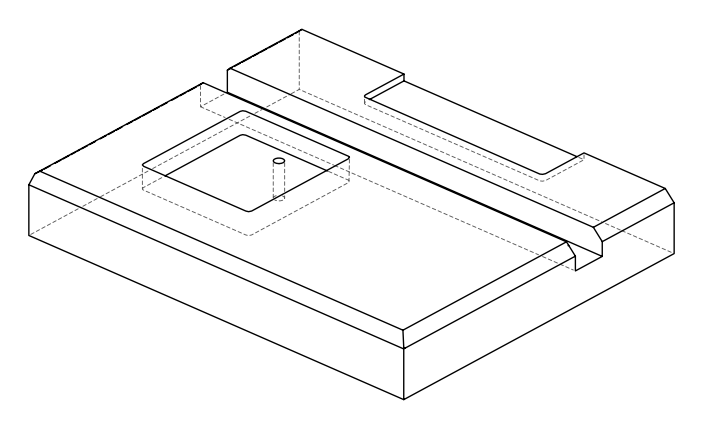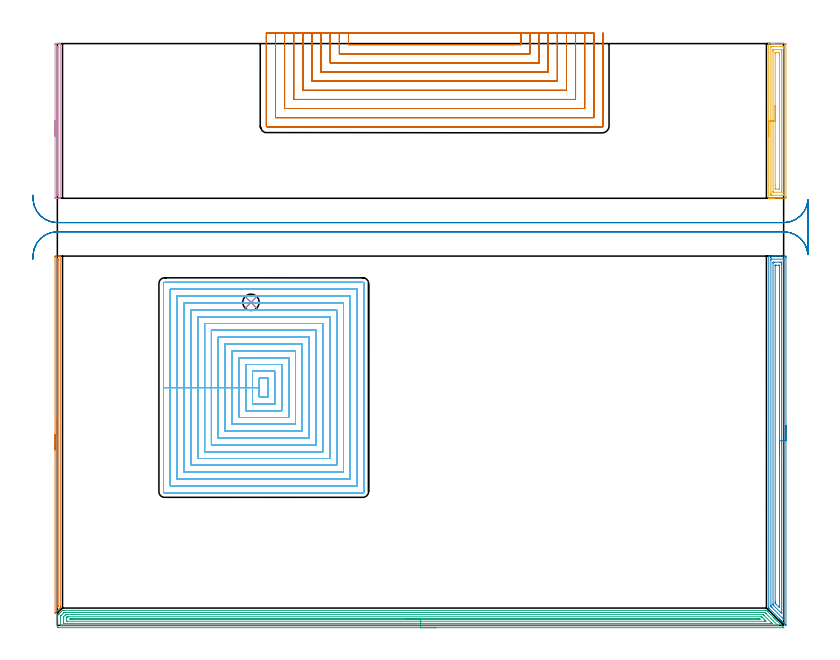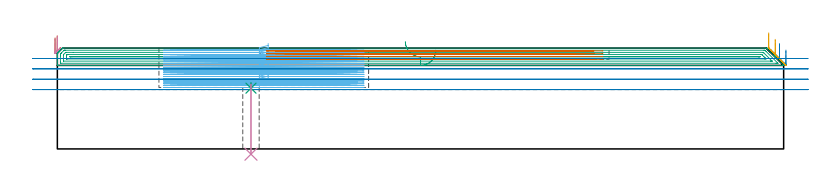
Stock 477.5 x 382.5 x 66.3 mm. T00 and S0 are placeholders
(PLAN: 10 operations, 5 tool changes, 247.9 min)
(1 AREA_MILL | FG_CHAMFER_SURFACE | UGT0205_001 | 3.88 min | 1380 mm3)
(2 AREA_MILL_1 | FG_CHAMFER_SURFACE_1 | UGT0205_001 | 7.88 min | 15894 mm3)
(3 AREA_MILL_2 | FG_CHAMFER_SURFACE_2 | UGT0205_001 | 19.02 min | 30514 mm3)
(4 AREA_MILL_3 | FG_CHAMFER_SURFACE_3 | UGT0205_001 | 1.77 min | 626 mm3)
(5 AREA_MILL_4 | FG_CHAMFER_SURFACE_4 | UGT0205_001 | 3.53 min | 6902 mm3)
(6 MILL_RECTANGULAR_POCKET | POCKET_RECTANGULAR_STRAIGHT | NXT0201_008 | Follow Part, ap 1.5, ae 75% | 159.25 min | 514795 mm3)
(7 MILL_SLOT | SLOT_PARTIAL_RECTANGULAR | UGT0201_126 | Follow Part, ap 2, ae 75% | 43.56 min | 99567 mm3)
(8 MILL_RECTANGULAR_SLOT | SLOT_RECTANGULAR | UGT0201_004 | Follow Part, ap 8, ae 75% | 8.8 min | 494588 mm3)
(9 SPOT_DRILL | STEP1HOLE | NXT0321_9005460120000 | 0.03 min | 20 mm3)
(10 DRILL_THROUGH_HOLE_INTO_CENTER | STEP1HOLE | NXT0301_079 | 0.19 min | 3721 mm3)
(TOOL UGT0205_001 | Chamfer Mill 20 x 3 x 45 deg. | D20 FL50 Z2)
(TOOL NXT0201_008 | ENDMILL 6mm [2P460-0600-NA 1630] | D6 FL26 Z6)
(TOOL UGT0201_126 | Carbide End Mill 8.0 | D8 FL15 Z4)
(TOOL UGT0201_004 | End Mill 32 mm | D32 FL53 Z6)
(TOOL NXT0321_9005460120000 | NC Spot Drill, 142deg, 12mm, Carbide, Uncoated | D12 PA142 FL30 Z2)
(TOOL NXT0301_079 | Carbide Drill 10.8mm [860.1-1080-032A1-MM 2214] | D10.8 PA140 FL55 Z2)
(OP 1 AREA_MILL)
G17 G21 G94 G90
T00 M6
G54
G17 G0 G90 X-1.5 Y115.4 S1061 M3
G43 Z76.3 H0
Z72.9
G94 G1 Y115.438 Z72.028 F250.
Y115.552 Z71.164
Y115.741 Z70.312
Y116.003 Z69.48
Y116.337 Z68.674
Y116.74 Z67.9
Y117.208 Z67.164
Y117.74 Z66.472
Y118.329 Z65.829
Y118.972 Z65.24
Y119.664 Z64.708
Y120.4 Z64.24
Y121.174 Z63.837
Y121.98 Z63.503
Y122.812 Z63.241
Y123.664 Z63.052
Y124.528 Z62.938
Y125.4 Z62.9
Y242.206
X-1.497 Y242.457 Z62.903
X-1.491 Y242.797 Z62.906
X-1.406 Y242.8 Z62.991
X0.638 Z65.033
X1.222 Z65.621
X1.515 Z65.914
X1.644 Z66.043
X1.775 Y242.797 Z66.167
X1.898 Y242.79 Z66.289
X1.9 Y242.651 Z66.3
Y12.161
X1.898 Y11.408 Z66.293
X1.895 Y11.398 Z66.291
X1.771 Y11.269 Z66.167
X1.324 Y10.823 Z65.723
X-0.014 Y9.486 Z64.385
X-1.143 Y8.357 Z63.257
X-1.355 Y8.148 Z63.045
X-1.493 Y8.019 Z62.906
X-1.5 Y8.148 Z62.9
Y125.4
X-0.086 Z64.314
Y240.267
X-0.079 Y240.778 Z64.321
X-0.046 Y240.79 Z64.354
X0.015 Y240.793 Z64.415
X0.268 Y240.799 Z64.668
X0.423 Y240.797 Z64.823
X0.448 Y240.795 Z64.848
X0.471 Y240.791 Z64.871
X0.479 Y240.762 Z64.879
X0.483 Y240.58 Z64.883
X0.485 Y240.422 Z64.885
X0.486 Y240.267 Z64.886
X0.485 Y12.917 Z64.885
X0.482 Y12.617 Z64.882
X0.479 Y12.467 Z64.879
X0.475 Y12.436 Z64.875
X0.458 Y12.415 Z64.858
X0.425 Y12.378 Z64.825
X0.211 Y12.161 Z64.611
X0.047 Y11.999 Z64.447
X-0.019 Y11.937 Z64.381
X-0.071 Y11.89 Z64.329
X-0.079 Y11.998 Z64.321
X-0.082 Y12.161 Z64.318
X-0.085 Y12.601 Z64.315
X-0.086 Y12.897 Z64.314
Y125.4
Y126.272 Z64.352
Y127.136 Z64.466
Y127.988 Z64.655
Y128.82 Z64.917
Y129.626 Z65.251
Y130.4 Z65.654
Y131.136 Z66.123
Y131.828 Z66.654
Y132.471 Z67.243
Y133.06 Z67.886
Y133.592 Z68.578
Y134.06 Z69.314
Y134.463 Z70.088
Y134.797 Z70.894
Y135.059 Z71.726
Y135.248 Z72.578
Y135.362 Z73.443
Y135.4 Z74.314
G0 Z76.3
M5
M2
(OP 2 AREA_MILL_1)
G17 G21 G94 G90
T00 M6
G54
G17 G0 G90 X479. Y131.45 S1061 M3
G43 Z76.3 H0
Z65.
G94 G1 Y131.412 Z64.128 F250.
Y131.298 Z63.264
Y131.109 Z62.412
Y130.847 Z61.58
Y130.513 Z60.774
Y130.11 Z60.
Y129.641 Z59.264
Y129.11 Z58.572
Y128.521 Z57.929
Y127.878 Z57.34
Y127.186 Z56.809
Y126.45 Z56.34
Y125.676 Z55.937
Y124.87 Z55.603
Y124.038 Z55.341
Y123.186 Z55.152
Y122.322 Z55.038
Y121.45 Z55.
Y0.628
X478.998 Y0.283 Z55.002
X478.994 Y0.116 Z55.005
X478.993 Y0.108 Z55.007
X477.028 Y2.072 Z56.97
X476.858 Y2.24 Z57.137
X476.695 Y2.404 Z57.303
X476.58 Y2.519 Z57.418
X476.419 Y2.678 Z57.576
X476.264 Y2.834 Z57.733
X476.133 Y2.966 Z57.865
X475.981 Y3.117 Z58.014
X475.834 Y3.265 Z58.163
X475.686 Y3.413 Z58.312
X475.542 Y3.556 Z58.453
X475.404 Y3.695 Z58.593
X475.239 Y3.86 Z58.759
X475.104 Y3.994 Z58.892
X474.974 Y4.125 Z59.024
X468.09 Y11.01 Z65.909
X467.736 Y11.366 Z66.261
X467.705 Y11.406 Z66.291
X467.7 Y11.461 Z66.3
Y242.617
X467.702 Y242.79 Z66.289
X467.856 Y242.797 Z66.136
X468.018 Y242.8 Z65.982
X468.247 Z65.753
X468.965 Z65.03
X470.201 Z63.796
X471.596 Z62.399
X477.994 Y242.799 Z56.003
X478.612 Y242.794 Z55.386
X478.993 Y242.79 Z55.005
X478.996 Y242.562 Z55.002
X478.999 Y242.17 Z55.001
X479. Y241.774 Z55.
Y121.45
X477.586 Z56.414
X477.585 Y4.068 Z56.415
X477.584 Y4.008 Z56.416
X477.582 Y3.98 Z56.418
X477.581 Y3.979 Z56.419
X477.573 Y3.983 Z56.427
X477.511 Y4.042 Z56.489
X477.243 Y4.307 Z56.757
X469.842 Y11.709 Z64.158
X469.206 Y12.355 Z64.794
X469.121 Y12.453 Z64.879
X469.119 Y12.541 Z64.881
X469.116 Y12.726 Z64.884
X469.114 Y13.097 Z64.886
Y13.249
X469.115 Y240.229 Z64.885
X469.121 Y240.789 Z64.879
X469.186 Y240.793 Z64.814
X469.295 Y240.797 Z64.705
X469.432 Y240.8 Z64.568
X477.325 Y240.799 Z56.675
X477.516 Y240.795 Z56.484
X477.551 Y240.791 Z56.449
X477.579 Y240.786 Z56.421
X477.58 Y240.742 Z56.42
X477.584 Y240.535 Z56.416
X477.585 Y240.381 Z56.415
X477.586 Y239.639 Z56.414
Y121.45
X476.172 Z57.828
X476.171 Y8.584 Z57.829
X476.166 Y7.884 Z57.834
X476.165 Y7.864 Z57.835
X476.126 Y7.884 Z57.874
X475.981 Y8.023 Z58.019
X475.221 Y8.778 Z58.779
X470.719 Y13.28 Z63.281
X470.614 Y13.388 Z63.386
X470.563 Y13.444 Z63.437
X470.54 Y13.471 Z63.46
X470.535 Y13.561 Z63.465
X470.531 Y13.949 Z63.469
X470.529 Y14.144 Z63.471
Y237.892
X470.534 Y238.593 Z63.466
X470.536 Y238.78 Z63.464
X470.719 Y238.79 Z63.281
X471.394 Y238.799 Z62.606
X475.104 Y238.8 Z58.896
X475.781 Y238.797 Z58.219
X475.981 Y238.79 Z58.019
X476.165 Y238.778 Z57.835
X476.168 Y238.593 Z57.832
X476.17 Y238.4 Z57.83
X476.171 Y237.699 Z57.829
X476.172 Y237.504 Z57.828
Y121.45
X474.757 Z59.243
Y12.355
X474.753 Y11.818 Z59.247
X474.75 Y11.739 Z59.25
X474.746 Y11.715 Z59.254
X474.227 Y12.222 Z59.773
X472.306 Y14.144 Z61.694
X472.132 Y14.322 Z61.868
X472.014 Y14.447 Z61.986
X471.949 Y14.521 Z62.051
X471.948 Y14.55 Z62.052
X471.945 Y14.682 Z62.055
X471.943 Y15.038 Z62.057
Y15.579
Y236.451
X471.944 Y236.631 Z62.056
X471.948 Y236.774 Z62.052
X471.95 Y236.789 Z62.05
X471.956 Y236.793 Z62.044
X471.982 Y236.797 Z62.018
X472.037 Y236.799 Z61.963
X472.473 Y236.8 Z61.527
X474.227 Z59.773
X474.662 Y236.79 Z59.338
X474.751 Y236.778 Z59.249
X474.754 Y236.715 Z59.246
X474.755 Y236.649 Z59.245
X474.757 Y236.264 Z59.243
Y235.91
Y121.45
Y120.578 Z59.281
Y119.713 Z59.395
Y118.862 Z59.583
Y118.03 Z59.846
Y117.224 Z60.18
Y116.45 Z60.582
Y115.714 Z61.051
Y115.022 Z61.582
Y114.379 Z62.172
Y113.79 Z62.815
Y113.258 Z63.507
Y112.79 Z64.243
Y112.387 Z65.016
Y112.053 Z65.822
Y111.791 Z66.654
Y111.602 Z67.506
Y111.488 Z68.371
Y111.45 Z69.243
G0 Z76.3
M5
M2
(OP 3 AREA_MILL_2)
G17 G21 G94 G90
T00 M6
G54
G17 G0 G90 X248.797 Y-1.5 S1061 M3
G43 Z76.3 H0
Z64.9
G94 G1 X248.759 Z64.029 F250.
X248.645 Z63.164
X248.456 Z62.312
X248.194 Z61.48
X247.86 Z60.674
X247.457 Z59.9
X246.988 Z59.164
X246.457 Z58.472
X245.868 Z57.829
X245.225 Z57.24
X244.533 Z56.709
X243.797 Z56.24
X243.023 Z55.837
X242.217 Z55.503
X241.385 Z55.241
X240.533 Z55.052
X239.668 Z54.938
X238.797 Z54.9
X0.623
X0.198 Y-1.495 Z54.903
X0.01 Y-1.492 Z54.906
X0. Y-1.077 Z55.321
Y3.321 Z59.715
Y4.733 Z61.129
Y5.079 Z61.475
Y5.773 Z62.173
Y6.445 Z62.845
Y6.492 Z62.89
X0.004 Y6.5 Z62.898
X0.01 Y6.511 Z62.908
X0.176 Y6.677 Z63.075
X0.336 Y6.838 Z63.233
X0.493 Y6.994 Z63.392
X0.623 Y7.124 Z63.522
X0.776 Y7.278 Z63.673
X0.926 Y7.427 Z63.825
X1.07 Y7.571 Z63.969
X1.216 Y7.718 Z64.113
X1.359 Y7.86 Z64.258
X1.517 Y8.018 Z64.416
X1.655 Y8.158 Z64.553
X1.792 Y8.293 Z64.69
X1.964 Y8.465 Z64.862
X2.975 Y9.477 Z65.873
X3.304 Y9.803 Z66.201
X3.398 Y9.894 Z66.292
X4.198 Y9.9 Z66.3
X465.352
X466.201 Y9.893 Z66.293
X466.246 Y9.851 Z66.251
X466.624 Y9.477 Z65.875
X466.693 Y9.408 Z65.807
X470.886 Y5.215 Z61.613
X471.022 Y5.079 Z61.475
X471.161 Y4.94 Z61.337
X471.319 Y4.782 Z61.18
X471.462 Y4.64 Z61.035
X471.608 Y4.493 Z60.891
X471.752 Y4.349 Z60.747
X471.902 Y4.2 Z60.595
X472.055 Y4.046 Z60.444
X472.184 Y3.916 Z60.314
X472.342 Y3.76 Z60.155
X472.843 Y3.257 Z59.657
X473.098 Y3.003 Z59.401
X473.221 Y2.881 Z59.277
X473.561 Y2.539 Z58.939
X477.396 Y-1.295 Z55.103
X477.463 Y-1.364 Z55.034
X477.494 Y-1.396 Z55.002
X477.566 Y-1.473 Z54.924
X477.577 Y-1.492 Z54.904
X477.566 Y-1.498 Z54.9
X477.554
X477.268 Y-1.499
X238.797 Y-1.5
Y-0.086 Z56.314
X2.296 Y-0.085 Z56.315
X2.044 Y-0.08 Z56.32
X2.018 Y-0.079 Z56.321
X2.01 Y-0.066 Z56.334
X2.004 Y-0.033 Z56.367
X2.002 Y0. Z56.4
X2. Y0.206 Z56.606
Y0.682 Z57.082
Y4.604 Z61.004
X2.001 Y5.079 Z61.479
X2.002 Y5.481 Z61.881
X2.01 Y5.959 Z62.359
X2.017 Y6.056 Z62.456
X2.079 Y6.122 Z62.522
X2.159 Y6.206 Z62.606
X2.41 Y6.461 Z62.861
X2.601 Y6.651 Z63.051
X4.198 Y8.247 Z64.647
X4.378 Y8.42 Z64.82
X4.428 Y8.466 Z64.866
X4.46 Y8.479 Z64.879
X4.507 Y8.481 Z64.881
X4.701 Y8.484 Z64.884
X5.092 Y8.486 Z64.886
X5.205
X464.572 Y8.485 Z64.885
X464.962 Y8.481 Z64.881
X465.152 Y8.479 Z64.879
X465.352 Y8.29 Z64.69
X465.931 Y7.718 Z64.118
X473.396 Y0.254 Z56.654
X473.64 Y0.005 Z56.405
X473.683 Y-0.041 Z56.359
X473.714 Y-0.078 Z56.322
X473.664 Y-0.08 Z56.32
X473.396 Y-0.084 Z56.316
X473.281 Y-0.085 Z56.315
X472.502
X238.797 Y-0.086 Z56.314
Y1.329 Z57.729
X4.198
X4.119 Y1.33 Z57.73
X4.056 Y1.333 Z57.733
X4.022 Y1.335 Z57.735
X4.01 Y1.368 Z57.768
X4.005 Y1.562 Z57.962
X4.001 Y1.755 Z58.155
Y5.273 Z61.673
X4.006 Y5.469 Z61.869
X4.01 Y5.597 Z61.997
X4.059 Y5.65 Z62.05
X4.198 Y5.798 Z62.198
X5.238 Y6.838 Z63.238
X5.388 Y6.985 Z63.385
X5.444 Y7.037 Z63.437
X5.468 Y7.057 Z63.457
X5.513 Y7.064 Z63.464
X5.751 Y7.069 Z63.469
X5.985 Y7.07 Z63.47
X10.447 Y7.071 Z63.471
X463.802
X463.96 Y7.07 Z63.47
X464.085 Y7.067 Z63.467
X464.122 Y7.064 Z63.464
X464.135 Y7.056 Z63.456
X464.162 Y7.034 Z63.434
X464.362 Y6.838 Z63.238
X464.458 Y6.742 Z63.142
X469.638 Y1.562 Z57.962
X469.821 Y1.375 Z57.775
X469.854 Y1.333 Z57.733
X469.853 Y1.332 Z57.732
X469.821 Y1.331 Z57.731
X469.163 Y1.329 Z57.729
X468.927
X238.797
Y2.743 Z59.143
X6.572
X6.141 Y2.745 Z59.145
X6.054 Y2.747 Z59.147
X6.02 Y2.749 Z59.149
X6.01 Y2.784 Z59.184
X6.007 Y2.888 Z59.288
X6. Y3.306 Z59.706
Y4.186 Z60.586
X6.001 Y5.064 Z61.464
X6.002 Y5.079 Z61.479
X6.01 Y5.132 Z61.532
X6.041 Y5.18 Z61.58
X6.12 Y5.265 Z61.665
X6.244 Y5.392 Z61.792
X6.403 Y5.548 Z61.948
X6.475 Y5.615 Z62.015
X6.517 Y5.65 Z62.05
X6.586 Y5.652 Z62.052
X6.879 Y5.655 Z62.055
X7.186 Y5.657 Z62.057
X462.671
X462.98 Y5.655 Z62.055
X463.05 Y5.653 Z62.053
X463.082 Y5.651 Z62.051
X463.214 Y5.526 Z61.926
X463.452 Y5.296 Z61.696
X463.565 Y5.186 Z61.586
X463.672 Y5.079 Z61.479
X464.551 Y4.2 Z60.6
X465.352 Y3.397 Z59.797
X465.423 Y3.321 Z59.721
X465.932 Y2.75 Z59.15
X465.352 Y2.746 Z59.146
X465.044 Y2.744 Z59.144
X238.797 Y2.743 Z59.143
Y4.157 Z60.557
X9.604
X8.708 Y4.159 Z60.559
X8.666 Y4.161 Z60.561
X8.103 Y4.2 Z60.6
X8.626 Y4.24 Z60.64
X8.666 Y4.241 Z60.641
X9.516 Y4.243 Z60.643
X460.884
X461.737 Y4.239 Z60.639
X461.777 Y4.236 Z60.636
X462.054 Y4.2 Z60.6
X461.814 Y4.164 Z60.564
X461.777 Y4.162 Z60.562
X460.927 Y4.157 Z60.557
X460.884
X238.797
X237.925 Z60.595
X237.06 Z60.709
X236.209 Z60.898
X235.377 Z61.16
X234.571 Z61.494
X233.797 Z61.897
X233.061 Z62.366
X232.369 Z62.897
X231.726 Z63.486
X231.136 Z64.129
X230.605 Z64.821
X230.137 Z65.557
X229.734 Z66.331
X229.4 Z67.137
X229.137 Z67.969
X228.949 Z68.821
X228.835 Z69.686
X228.797 Z70.557
G0 Z76.3
M5
M2
(OP 4 AREA_MILL_3)
G17 G21 G94 G90
T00 M6
G54
G17 G0 G90 X-1.5 Y321.65 S1061 M3
G43 Z76.3 H0
Z72.9
G94 G1 Y321.688 Z72.028 F250.
Y321.802 Z71.164
Y321.991 Z70.312
Y322.253 Z69.48
Y322.587 Z68.674
Y322.99 Z67.9
Y323.458 Z67.164
Y323.99 Z66.472
Y324.579 Z65.829
Y325.222 Z65.24
Y325.914 Z64.708
Y326.65 Z64.24
Y327.424 Z63.837
Y328.23 Z63.503
Y329.062 Z63.241
Y329.913 Z63.052
Y330.778 Z62.938
Y331.65 Z62.9
Y381.93
X-1.498 Y382.181 Z62.902
X-1.491 Y382.498 Z62.905
X-1.361 Y382.5 Z63.036
X-0.238 Z64.158
X0.254 Z64.653
X1.023 Z65.422
X1.684 Z66.082
X1.793 Y382.498 Z66.186
X1.897 Y382.49 Z66.289
X1.9 Y382.375 Z66.3
Y280.925
X1.897 Y280.81 Z66.289
X1.793 Y280.802 Z66.186
X1.684 Y280.8 Z66.082
X1.023 Z65.422
X0.254 Z64.653
X-0.238 Z64.158
X-0.484 Z63.912
X-1.115 Z63.282
X-1.361 Z63.036
X-1.491 Y280.802 Z62.905
X-1.5 Y281.12 Z62.9
Y331.65
X-0.086 Z64.314
X-0.085 Y379.995 Z64.315
X-0.083 Y380.15 Z64.317
X-0.079 Y380.439 Z64.321
X-0.07 Y380.491 Z64.33
X-0.029 Y380.494 Z64.371
X0.028 Y380.496 Z64.428
X0.297 Y380.497 Z64.697
X0.427 Y380.49 Z64.827
X0.479 Y380.469 Z64.879
X0.483 Y380.308 Z64.883
X0.485 Y380.15 Z64.885
Y379.995
X0.486 Y283.088 Z64.886
X0.484 Y282.92 Z64.884
X0.481 Y282.837 Z64.881
X0.48 Y282.822 Z64.88
X0.455 Y282.81 Z64.855
X0.328 Y282.806 Z64.728
X0.103 Y282.804 Z64.503
X-0.027 Y282.81 Z64.373
X-0.079 Y282.831 Z64.321
X-0.083 Y282.992 Z64.317
X-0.084 Y283.15 Z64.316
X-0.086 Y283.73 Z64.314
Y331.65
Y332.522 Z64.352
Y333.386 Z64.466
Y334.238 Z64.655
Y335.07 Z64.917
Y335.876 Z65.251
Y336.65 Z65.654
Y337.386 Z66.123
Y338.078 Z66.654
Y338.721 Z67.243
Y339.31 Z67.886
Y339.841 Z68.578
Y340.31 Z69.314
Y340.713 Z70.088
Y341.047 Z70.894
Y341.309 Z71.726
Y341.498 Z72.578
Y341.612 Z73.443
Y341.65 Z74.314
G0 Z76.3
M5
M2
(OP 5 AREA_MILL_4)
G17 G21 G94 G90
T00 M6
G54
G17 G0 G90 X467.7 Y321.65 S1061 M3
G43 Z76.3 H0
G94 G1 Y321.688 Z75.428 F250.
Y321.802 Z74.563
Y321.991 Z73.712
Y322.253 Z72.88
Y322.587 Z72.074
Y322.99 Z71.3
Y323.458 Z70.564
Y323.99 Z69.872
Y324.579 Z69.229
Y325.222 Z68.64
Y325.914 Z68.108
Y326.65 Z67.64
Y327.424 Z67.237
Y328.23 Z66.903
Y329.062 Z66.641
Y329.914 Z66.452
Y330.778 Z66.338
Y331.65 Z66.3
Y382.375
X467.703 Y382.49 Z66.289
X467.806 Y382.497 Z66.186
X467.918 Y382.5 Z66.081
X468.581 Z65.418
X469.35 Z64.649
X469.842 Z64.154
X470.088 Z63.908
X470.719 Z63.278
X470.965 Z63.032
X471.596 Z62.398
X478.612 Z55.385
X478.931 Y382.496 Z55.066
X478.992 Y382.49 Z55.005
X478.999 Y382.427 Z54.999
X479. Y381.93 Z55.
Y281.866
X478.999 Y281.37 Z55.001
X478.995 Y280.981 Z55.003
X478.992 Y280.81 Z55.005
X478.612 Y280.8 Z55.385
X471.596 Z62.398
X470.965 Z63.032
X470.719 Z63.278
X470.088 Z63.908
X469.842 Z64.154
X469.35 Z64.649
X468.581 Z65.418
X467.918 Z66.081
X467.822 Y280.801 Z66.171
X467.808 Z66.184
X467.703 Y280.81 Z66.289
X467.7 Y280.925 Z66.3
Y331.65
X469.114 Z64.886
X469.115 Y380.335 Z64.885
X469.116 Y380.427 Z64.884
X469.119 Y380.472 Z64.881
X469.12 Y380.487 Z64.88
X469.153 Y380.49 Z64.847
X469.499 Y380.498 Z64.501
X469.842 Y380.499 Z64.158
X470.375 Y380.5 Z63.625
X476.858 Y380.499 Z57.142
X477.394 Y380.496 Z56.606
X477.525 Y380.49 Z56.475
X477.579 Y380.47 Z56.421
X477.583 Y380.304 Z56.417
X477.584 Y380.15 Z56.416
X477.586 Y379.412 Z56.414
X477.585 Y282.965 Z56.415
X477.584 Y282.873 Z56.416
X477.581 Y282.828 Z56.419
X477.58 Y282.813 Z56.42
X477.547 Y282.81 Z56.453
X477.201 Y282.802 Z56.799
X476.858 Y282.8 Z57.142
X476.325 Z57.675
X469.842 Y282.801 Z64.158
X469.306 Y282.804 Z64.694
X469.175 Y282.81 Z64.825
X469.121 Y282.83 Z64.879
X469.117 Y282.996 Z64.883
X469.116 Y283.15 Z64.884
X469.114 Y283.888 Z64.886
Y331.65
X470.528 Z63.472
X470.529 Y377.674 Z63.471
X470.531 Y378.37 Z63.469
X470.534 Y378.466 Z63.466
X470.535 Y378.484 Z63.465
X470.55 Y378.49 Z63.45
X470.594 Y378.497 Z63.406
X470.719 Y378.499 Z63.281
X475.854 Z58.146
X475.981 Y378.495 Z58.019
X476.108 Y378.49 Z57.892
X476.165 Y378.478 Z57.835
X476.168 Y378.434 Z57.832
X476.169 Y378.37 Z57.831
X476.171 Y378.177 Z57.829
Y285.626
X476.169 Y284.93 Z57.831
X476.166 Y284.834 Z57.834
X476.165 Y284.816 Z57.835
X476.15 Y284.81 Z57.85
X476.106 Y284.803 Z57.894
X475.981 Y284.801 Z58.019
X470.846 Z63.154
X470.719 Y284.805 Z63.281
X470.592 Y284.81 Z63.408
X470.535 Y284.822 Z63.465
X470.532 Y284.866 Z63.468
X470.53 Y284.93 Z63.47
X470.529 Y285.123 Z63.471
X470.528 Y331.65 Z63.472
X471.943 Z62.057
Y376.238
X471.945 Y376.418 Z62.055
X471.948 Y376.482 Z62.052
X471.95 Y376.49 Z62.05
X471.957 Y376.494 Z62.043
X471.981 Y376.498 Z62.019
X472.079 Y376.499 Z61.921
X472.473 Y376.5 Z61.527
X474.316 Z59.684
X474.628 Y376.497 Z59.372
X474.706 Y376.494 Z59.294
X474.741 Y376.49 Z59.259
X474.75 Y376.472 Z59.25
X474.752 Y376.398 Z59.248
X474.756 Y376.054 Z59.244
X474.757 Y375.701 Z59.243
Y375.162
Y287.062
X474.755 Y286.882 Z59.245
X474.752 Y286.818 Z59.248
X474.75 Y286.81 Z59.25
X474.743 Y286.806 Z59.257
X474.719 Y286.802 Z59.281
X474.621 Y286.801 Z59.379
X474.227 Y286.8 Z59.773
X472.384 Z61.616
X472.072 Y286.803 Z61.928
X471.994 Y286.806 Z62.006
X471.959 Y286.81 Z62.041
X471.95 Y286.828 Z62.05
X471.948 Y286.902 Z62.052
X471.944 Y287.246 Z62.056
X471.943 Y289.379 Z62.057
Y331.65
Y332.522 Z62.095
Y333.386 Z62.209
Y334.238 Z62.398
Y335.07 Z62.66
Y335.876 Z62.994
Y336.65 Z63.397
Y337.386 Z63.866
Y338.078 Z64.397
Y338.721 Z64.986
Y339.31 Z65.629
Y339.842 Z66.322
Y340.31 Z67.057
Y340.713 Z67.831
Y341.047 Z68.637
Y341.309 Z69.469
Y341.498 Z70.321
Y341.612 Z71.186
Y341.65 Z72.057
G0 Z76.3
M5
M2
(OP 6 MILL_RECTANGULAR_POCKET)
G17 G21 G94 G90
T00 M6
G54
G17 G0 G90 X138.6 Y157.884 S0 M3
G43 Z76.3 H1
Z69.3
G94 G1 Y162.5 Z68.063 F250.
X132.8 Z66.509
Y156.35 Z64.861
Y150.2 F500.
X138.6
Y162.5
X132.8
Y156.35
X128.3
Y145.7
X143.1
Y167.
X128.3
Y156.35
X123.8
Y141.2
X147.6
Y171.5
X123.8
Y156.35
X119.3
Y136.7
X152.1
Y176.
X119.3
Y156.35
X114.8
Y132.2
X156.6
Y180.5
X114.8
Y156.35
X110.3
Y127.7
X161.1
Y185.
X110.3
Y156.35
X105.8
Y123.2
X165.6
Y189.5
X105.8
Y156.35
X101.3
Y118.7
X170.1
Y194.
X101.3
Y156.35
X96.8
Y114.2
X174.6
Y198.5
X96.8
Y156.35
X92.3
Y109.7
X179.1
Y203.
X92.3
Y156.35
X87.8
Y105.2
X183.6
Y207.5
X87.8
Y156.35
X83.3
Y100.7
X188.1
Y212.
X83.3
Y156.35
X78.8
Y96.2
X192.6
Y216.5
X78.8
Y156.35
X74.3
Y91.7
X197.1
Y221.
X74.3
Y156.35
X69.8
Y87.8
G3 X70.4 Y87.2 R0.6
G1 X201.
G3 X201.6 Y87.8 R0.6
G1 Y224.9
G3 X201. Y225.5 R0.6
G1 X70.4
G3 X69.8 Y224.9 R0.6
G1 Y156.35
Y155.35
G0 X138.6 Y157.884 Z67.861
G1 Y162.5 Z66.624 F250.
X132.8 Z65.07
Y156.35 Z63.422
Y150.2 F500.
X138.6
Y162.5
X132.8
Y156.35
X128.3
Y145.7
X143.1
Y167.
X128.3
Y156.35
X123.8
Y141.2
X147.6
Y171.5
X123.8
Y156.35
X119.3
Y136.7
X152.1
Y176.
X119.3
Y156.35
X114.8
Y132.2
X156.6
Y180.5
X114.8
Y156.35
X110.3
Y127.7
X161.1
Y185.
X110.3
Y156.35
X105.8
Y123.2
X165.6
Y189.5
X105.8
Y156.35
X101.3
Y118.7
X170.1
Y194.
X101.3
Y156.35
X96.8
Y114.2
X174.6
Y198.5
X96.8
Y156.35
X92.3
Y109.7
X179.1
Y203.
X92.3
Y156.35
X87.8
Y105.2
X183.6
Y207.5
X87.8
Y156.35
X83.3
Y100.7
X188.1
Y212.
X83.3
Y156.35
X78.8
Y96.2
X192.6
Y216.5
X78.8
Y156.35
X74.3
Y91.7
X197.1
Y221.
X74.3
Y156.35
X69.8
Y87.8
G3 X70.4 Y87.2 R0.6
G1 X201.
G3 X201.6 Y87.8 R0.6
G1 Y224.9
G3 X201. Y225.5 R0.6
G1 X70.4
G3 X69.8 Y224.9 R0.6
G1 Y156.35
Y155.35
G0 X138.6 Y157.884 Z66.422
G1 Y162.5 Z65.185 F250.
X132.8 Z63.631
Y156.35 Z61.983
Y150.2 F500.
X138.6
Y162.5
X132.8
Y156.35
X128.3
Y145.7
X143.1
Y167.
X128.3
Y156.35
X123.8
Y141.2
X147.6
Y171.5
X123.8
Y156.35
X119.3
Y136.7
X152.1
Y176.
X119.3
Y156.35
X114.8
Y132.2
X156.6
Y180.5
X114.8
Y156.35
X110.3
Y127.7
X161.1
Y185.
X110.3
Y156.35
X105.8
Y123.2
X165.6
Y189.5
X105.8
Y156.35
X101.3
Y118.7
X170.1
Y194.
X101.3
Y156.35
X96.8
Y114.2
X174.6
Y198.5
X96.8
Y156.35
X92.3
Y109.7
X179.1
Y203.
X92.3
Y156.35
X87.8
Y105.2
X183.6
Y207.5
X87.8
Y156.35
X83.3
Y100.7
X188.1
Y212.
X83.3
Y156.35
X78.8
Y96.2
X192.6
Y216.5
X78.8
Y156.35
X74.3
Y91.7
X197.1
Y221.
X74.3
Y156.35
X69.8
Y87.8
G3 X70.4 Y87.2 R0.6
G1 X201.
G3 X201.6 Y87.8 R0.6
G1 Y224.9
G3 X201. Y225.5 R0.6
G1 X70.4
G3 X69.8 Y224.9 R0.6
G1 Y156.35
Y155.35
G0 X138.6 Y157.884 Z64.983
G1 Y162.5 Z63.746 F250.
X132.8 Z62.192
Y156.35 Z60.544
Y150.2 F500.
X138.6
Y162.5
X132.8
Y156.35
X128.3
Y145.7
X143.1
Y167.
X128.3
Y156.35
X123.8
Y141.2
X147.6
Y171.5
X123.8
Y156.35
X119.3
Y136.7
X152.1
Y176.
X119.3
Y156.35
X114.8
Y132.2
X156.6
Y180.5
X114.8
Y156.35
X110.3
Y127.7
X161.1
Y185.
X110.3
Y156.35
X105.8
Y123.2
X165.6
Y189.5
X105.8
Y156.35
X101.3
Y118.7
X170.1
Y194.
X101.3
Y156.35
X96.8
Y114.2
X174.6
Y198.5
X96.8
Y156.35
X92.3
Y109.7
X179.1
Y203.
X92.3
Y156.35
X87.8
Y105.2
X183.6
Y207.5
X87.8
Y156.35
X83.3
Y100.7
X188.1
Y212.
X83.3
Y156.35
X78.8
Y96.2
X192.6
Y216.5
X78.8
Y156.35
X74.3
Y91.7
X197.1
Y221.
X74.3
Y156.35
X69.8
Y87.8
G3 X70.4 Y87.2 R0.6
G1 X201.
G3 X201.6 Y87.8 R0.6
G1 Y224.9
G3 X201. Y225.5 R0.6
G1 X70.4
G3 X69.8 Y224.9 R0.6
G1 Y156.35
Y155.35
G0 X138.6 Y157.884 Z63.544
G1 Y162.5 Z62.307 F250.
X132.8 Z60.753
Y156.35 Z59.105
Y150.2 F500.
X138.6
Y162.5
X132.8
Y156.35
X128.3
Y145.7
X143.1
Y167.
X128.3
Y156.35
X123.8
Y141.2
X147.6
Y171.5
X123.8
Y156.35
X119.3
Y136.7
X152.1
Y176.
X119.3
Y156.35
X114.8
Y132.2
X156.6
Y180.5
X114.8
Y156.35
X110.3
Y127.7
X161.1
Y185.
X110.3
Y156.35
X105.8
Y123.2
X165.6
Y189.5
X105.8
Y156.35
X101.3
Y118.7
X170.1
Y194.
X101.3
Y156.35
X96.8
Y114.2
X174.6
Y198.5
X96.8
Y156.35
X92.3
Y109.7
X179.1
Y203.
X92.3
Y156.35
X87.8
Y105.2
X183.6
Y207.5
X87.8
Y156.35
X83.3
Y100.7
X188.1
Y212.
X83.3
Y156.35
X78.8
Y96.2
X192.6
Y216.5
X78.8
Y156.35
X74.3
Y91.7
X197.1
Y221.
X74.3
Y156.35
X69.8
Y87.8
G3 X70.4 Y87.2 R0.6
G1 X201.
G3 X201.6 Y87.8 R0.6
G1 Y224.9
G3 X201. Y225.5 R0.6
G1 X70.4
G3 X69.8 Y224.9 R0.6
G1 Y156.35
Y155.35
G0 X138.6 Y157.884 Z62.105
G1 Y162.5 Z60.869 F250.
X132.8 Z59.314
Y156.35 Z57.667
Y150.2 F500.
X138.6
Y162.5
X132.8
Y156.35
X128.3
Y145.7
X143.1
Y167.
X128.3
Y156.35
X123.8
Y141.2
X147.6
Y171.5
X123.8
Y156.35
X119.3
Y136.7
X152.1
Y176.
X119.3
Y156.35
X114.8
Y132.2
X156.6
Y180.5
X114.8
Y156.35
X110.3
Y127.7
X161.1
Y185.
X110.3
Y156.35
X105.8
Y123.2
X165.6
Y189.5
X105.8
Y156.35
X101.3
Y118.7
X170.1
Y194.
X101.3
Y156.35
X96.8
Y114.2
X174.6
Y198.5
X96.8
Y156.35
X92.3
Y109.7
X179.1
Y203.
X92.3
Y156.35
X87.8
Y105.2
X183.6
Y207.5
X87.8
Y156.35
X83.3
Y100.7
X188.1
Y212.
X83.3
Y156.35
X78.8
Y96.2
X192.6
Y216.5
X78.8
Y156.35
X74.3
Y91.7
X197.1
Y221.
X74.3
Y156.35
X69.8
Y87.8
G3 X70.4 Y87.2 R0.6
G1 X201.
G3 X201.6 Y87.8 R0.6
G1 Y224.9
G3 X201. Y225.5 R0.6
G1 X70.4
G3 X69.8 Y224.9 R0.6
G1 Y156.35
Y155.35
G0 X138.6 Y157.884 Z60.667
G1 Y162.5 Z59.43 F250.
X132.8 Z57.876
Y156.35 Z56.228
Y150.2 F500.
X138.6
Y162.5
X132.8
Y156.35
X128.3
Y145.7
X143.1
Y167.
X128.3
Y156.35
X123.8
Y141.2
X147.6
Y171.5
X123.8
Y156.35
X119.3
Y136.7
X152.1
Y176.
X119.3
Y156.35
X114.8
Y132.2
X156.6
Y180.5
X114.8
Y156.35
X110.3
Y127.7
X161.1
Y185.
X110.3
Y156.35
X105.8
Y123.2
X165.6
Y189.5
X105.8
Y156.35
X101.3
Y118.7
X170.1
Y194.
X101.3
Y156.35
X96.8
Y114.2
X174.6
Y198.5
X96.8
Y156.35
X92.3
Y109.7
X179.1
Y203.
X92.3
Y156.35
X87.8
Y105.2
X183.6
Y207.5
X87.8
Y156.35
X83.3
Y100.7
X188.1
Y212.
X83.3
Y156.35
X78.8
Y96.2
X192.6
Y216.5
X78.8
Y156.35
X74.3
Y91.7
X197.1
Y221.
X74.3
Y156.35
X69.8
Y87.8
G3 X70.4 Y87.2 R0.6
G1 X201.
G3 X201.6 Y87.8 R0.6
G1 Y224.9
G3 X201. Y225.5 R0.6
G1 X70.4
G3 X69.8 Y224.9 R0.6
G1 Y156.35
Y155.35
G0 X138.6 Y157.884 Z59.228
G1 Y162.5 Z57.991 F250.
X132.8 Z56.437
Y156.35 Z54.789
Y150.2 F500.
X138.6
Y162.5
X132.8
Y156.35
X128.3
Y145.7
X143.1
Y167.
X128.3
Y156.35
X123.8
Y141.2
X147.6
Y171.5
X123.8
Y156.35
X119.3
Y136.7
X152.1
Y176.
X119.3
Y156.35
X114.8
Y132.2
X156.6
Y180.5
X114.8
Y156.35
X110.3
Y127.7
X161.1
Y185.
X110.3
Y156.35
X105.8
Y123.2
X165.6
Y189.5
X105.8
Y156.35
X101.3
Y118.7
X170.1
Y194.
X101.3
Y156.35
X96.8
Y114.2
X174.6
Y198.5
X96.8
Y156.35
X92.3
Y109.7
X179.1
Y203.
X92.3
Y156.35
X87.8
Y105.2
X183.6
Y207.5
X87.8
Y156.35
X83.3
Y100.7
X188.1
Y212.
X83.3
Y156.35
X78.8
Y96.2
X192.6
Y216.5
X78.8
Y156.35
X74.3
Y91.7
X197.1
Y221.
X74.3
Y156.35
X69.8
Y87.8
G3 X70.4 Y87.2 R0.6
G1 X201.
G3 X201.6 Y87.8 R0.6
G1 Y224.9
G3 X201. Y225.5 R0.6
G1 X70.4
G3 X69.8 Y224.9 R0.6
G1 Y156.35
Y155.35
G0 X138.6 Y157.884 Z57.789
G1 Y162.5 Z56.552 F250.
X132.8 Z54.998
Y156.35 Z53.35
Y150.2 F500.
X138.6
Y162.5
X132.8
Y156.35
X128.3
Y145.7
X143.1
Y167.
X128.3
Y156.35
X123.8
Y141.2
X147.6
Y171.5
X123.8
Y156.35
X119.3
Y136.7
X152.1
Y176.
X119.3
Y156.35
X114.8
Y132.2
X156.6
Y180.5
X114.8
Y156.35
X110.3
Y127.7
X161.1
Y185.
X110.3
Y156.35
X105.8
Y123.2
X165.6
Y189.5
X105.8
Y156.35
X101.3
Y118.7
X170.1
Y194.
X101.3
Y156.35
X96.8
Y114.2
X174.6
Y198.5
X96.8
Y156.35
X92.3
Y109.7
X179.1
Y203.
X92.3
Y156.35
X87.8
Y105.2
X183.6
Y207.5
X87.8
Y156.35
X83.3
Y100.7
X188.1
Y212.
X83.3
Y156.35
X78.8
Y96.2
X192.6
Y216.5
X78.8
Y156.35
X74.3
Y91.7
X197.1
Y221.
X74.3
Y156.35
X69.8
Y87.8
G3 X70.4 Y87.2 R0.6
G1 X201.
G3 X201.6 Y87.8 R0.6
G1 Y224.9
G3 X201. Y225.5 R0.6
G1 X70.4
G3 X69.8 Y224.9 R0.6
G1 Y156.35
Y155.35
G0 X138.6 Y157.884 Z56.35
G1 Y162.5 Z55.113 F250.
X132.8 Z53.559
Y156.35 Z51.911
Y150.2 F500.
X138.6
Y162.5
X132.8
Y156.35
X128.3
Y145.7
X143.1
Y167.
X128.3
Y156.35
X123.8
Y141.2
X147.6
Y171.5
X123.8
Y156.35
X119.3
Y136.7
X152.1
Y176.
X119.3
Y156.35
X114.8
Y132.2
X156.6
Y180.5
X114.8
Y156.35
X110.3
Y127.7
X161.1
Y185.
X110.3
Y156.35
X105.8
Y123.2
X165.6
Y189.5
X105.8
Y156.35
X101.3
Y118.7
X170.1
Y194.
X101.3
Y156.35
X96.8
Y114.2
X174.6
Y198.5
X96.8
Y156.35
X92.3
Y109.7
X179.1
Y203.
X92.3
Y156.35
X87.8
Y105.2
X183.6
Y207.5
X87.8
Y156.35
X83.3
Y100.7
X188.1
Y212.
X83.3
Y156.35
X78.8
Y96.2
X192.6
Y216.5
X78.8
Y156.35
X74.3
Y91.7
X197.1
Y221.
X74.3
Y156.35
X69.8
Y87.8
G3 X70.4 Y87.2 R0.6
G1 X201.
G3 X201.6 Y87.8 R0.6
G1 Y224.9
G3 X201. Y225.5 R0.6
G1 X70.4
G3 X69.8 Y224.9 R0.6
G1 Y156.35
Y155.35
G0 X138.6 Y157.884 Z54.911
G1 Y162.5 Z53.674 F250.
X132.8 Z52.12
Y156.35 Z50.472
Y150.2 F500.
X138.6
Y162.5
X132.8
Y156.35
X128.3
Y145.7
X143.1
Y167.
X128.3
Y156.35
X123.8
Y141.2
X147.6
Y171.5
X123.8
Y156.35
X119.3
Y136.7
X152.1
Y176.
X119.3
Y156.35
X114.8
Y132.2
X156.6
Y180.5
X114.8
Y156.35
X110.3
Y127.7
X161.1
Y185.
X110.3
Y156.35
X105.8
Y123.2
X165.6
Y189.5
X105.8
Y156.35
X101.3
Y118.7
X170.1
Y194.
X101.3
Y156.35
X96.8
Y114.2
X174.6
Y198.5
X96.8
Y156.35
X92.3
Y109.7
X179.1
Y203.
X92.3
Y156.35
X87.8
Y105.2
X183.6
Y207.5
X87.8
Y156.35
X83.3
Y100.7
X188.1
Y212.
X83.3
Y156.35
X78.8
Y96.2
X192.6
Y216.5
X78.8
Y156.35
X74.3
Y91.7
X197.1
Y221.
X74.3
Y156.35
X69.8
Y87.8
G3 X70.4 Y87.2 R0.6
G1 X201.
G3 X201.6 Y87.8 R0.6
G1 Y224.9
G3 X201. Y225.5 R0.6
G1 X70.4
G3 X69.8 Y224.9 R0.6
G1 Y156.35
Y155.35
G0 X138.6 Y157.884 Z53.472
G1 Y162.5 Z52.235 F250.
X132.8 Z50.681
Y156.35 Z49.033
Y150.2 F500.
X138.6
Y162.5
X132.8
Y156.35
X128.3
Y145.7
X143.1
Y167.
X128.3
Y156.35
X123.8
Y141.2
X147.6
Y171.5
X123.8
Y156.35
X119.3
Y136.7
X152.1
Y176.
X119.3
Y156.35
X114.8
Y132.2
X156.6
Y180.5
X114.8
Y156.35
X110.3
Y127.7
X161.1
Y185.
X110.3
Y156.35
X105.8
Y123.2
X165.6
Y189.5
X105.8
Y156.35
X101.3
Y118.7
X170.1
Y194.
X101.3
Y156.35
X96.8
Y114.2
X174.6
Y198.5
X96.8
Y156.35
X92.3
Y109.7
X179.1
Y203.
X92.3
Y156.35
X87.8
Y105.2
X183.6
Y207.5
X87.8
Y156.35
X83.3
Y100.7
X188.1
Y212.
X83.3
Y156.35
X78.8
Y96.2
X192.6
Y216.5
X78.8
Y156.35
X74.3
Y91.7
X197.1
Y221.
X74.3
Y156.35
X69.8
Y87.8
G3 X70.4 Y87.2 R0.6
G1 X201.
G3 X201.6 Y87.8 R0.6
G1 Y224.9
G3 X201. Y225.5 R0.6
G1 X70.4
G3 X69.8 Y224.9 R0.6
G1 Y156.35
Y155.35
G0 X138.6 Y157.884 Z52.033
G1 Y162.5 Z50.796 F250.
X132.8 Z49.242
Y156.35 Z47.594
Y150.2 F500.
X138.6
Y162.5
X132.8
Y156.35
X128.3
Y145.7
X143.1
Y167.
X128.3
Y156.35
X123.8
Y141.2
X147.6
Y171.5
X123.8
Y156.35
X119.3
Y136.7
X152.1
Y176.
X119.3
Y156.35
X114.8
Y132.2
X156.6
Y180.5
X114.8
Y156.35
X110.3
Y127.7
X161.1
Y185.
X110.3
Y156.35
X105.8
Y123.2
X165.6
Y189.5
X105.8
Y156.35
X101.3
Y118.7
X170.1
Y194.
X101.3
Y156.35
X96.8
Y114.2
X174.6
Y198.5
X96.8
Y156.35
X92.3
Y109.7
X179.1
Y203.
X92.3
Y156.35
X87.8
Y105.2
X183.6
Y207.5
X87.8
Y156.35
X83.3
Y100.7
X188.1
Y212.
X83.3
Y156.35
X78.8
Y96.2
X192.6
Y216.5
X78.8
Y156.35
X74.3
Y91.7
X197.1
Y221.
X74.3
Y156.35
X69.8
Y87.8
G3 X70.4 Y87.2 R0.6
G1 X201.
G3 X201.6 Y87.8 R0.6
G1 Y224.9
G3 X201. Y225.5 R0.6
G1 X70.4
G3 X69.8 Y224.9 R0.6
G1 Y156.35
Y155.35
G0 X138.6 Y157.884 Z50.594
G1 Y162.5 Z49.358 F250.
X132.8 Z47.803
Y156.35 Z46.156
Y150.2 F500.
X138.6
Y162.5
X132.8
Y156.35
X128.3
Y145.7
X143.1
Y167.
X128.3
Y156.35
X123.8
Y141.2
X147.6
Y171.5
X123.8
Y156.35
X119.3
Y136.7
X152.1
Y176.
X119.3
Y156.35
X114.8
Y132.2
X156.6
Y180.5
X114.8
Y156.35
X110.3
Y127.7
X161.1
Y185.
X110.3
Y156.35
X105.8
Y123.2
X165.6
Y189.5
X105.8
Y156.35
X101.3
Y118.7
X170.1
Y194.
X101.3
Y156.35
X96.8
Y114.2
X174.6
Y198.5
X96.8
Y156.35
X92.3
Y109.7
X179.1
Y203.
X92.3
Y156.35
X87.8
Y105.2
X183.6
Y207.5
X87.8
Y156.35
X83.3
Y100.7
X188.1
Y212.
X83.3
Y156.35
X78.8
Y96.2
X192.6
Y216.5
X78.8
Y156.35
X74.3
Y91.7
X197.1
Y221.
X74.3
Y156.35
X69.8
Y87.8
G3 X70.4 Y87.2 R0.6
G1 X201.
G3 X201.6 Y87.8 R0.6
G1 Y224.9
G3 X201. Y225.5 R0.6
G1 X70.4
G3 X69.8 Y224.9 R0.6
G1 Y156.35
Y155.35
G0 X138.6 Y157.884 Z49.156
G1 Y162.5 Z47.919 F250.
X132.8 Z46.365
Y156.35 Z44.717
Y150.2 F500.
X138.6
Y162.5
X132.8
Y156.35
X128.3
Y145.7
X143.1
Y167.
X128.3
Y156.35
X123.8
Y141.2
X147.6
Y171.5
X123.8
Y156.35
X119.3
Y136.7
X152.1
Y176.
X119.3
Y156.35
X114.8
Y132.2
X156.6
Y180.5
X114.8
Y156.35
X110.3
Y127.7
X161.1
Y185.
X110.3
Y156.35
X105.8
Y123.2
X165.6
Y189.5
X105.8
Y156.35
X101.3
Y118.7
X170.1
Y194.
X101.3
Y156.35
X96.8
Y114.2
X174.6
Y198.5
X96.8
Y156.35
X92.3
Y109.7
X179.1
Y203.
X92.3
Y156.35
X87.8
Y105.2
X183.6
Y207.5
X87.8
Y156.35
X83.3
Y100.7
X188.1
Y212.
X83.3
Y156.35
X78.8
Y96.2
X192.6
Y216.5
X78.8
Y156.35
X74.3
Y91.7
X197.1
Y221.
X74.3
Y156.35
X69.8
Y87.8
G3 X70.4 Y87.2 R0.6
G1 X201.
G3 X201.6 Y87.8 R0.6
G1 Y224.9
G3 X201. Y225.5 R0.6
G1 X70.4
G3 X69.8 Y224.9 R0.6
G1 Y156.35
Y155.35
G0 X138.6 Y157.884 Z47.717
G1 Y162.5 Z46.48 F250.
X132.8 Z44.926
Y156.35 Z43.278
Y150.2 F500.
X138.6
Y162.5
X132.8
Y156.35
X128.3
Y145.7
X143.1
Y167.
X128.3
Y156.35
X123.8
Y141.2
X147.6
Y171.5
X123.8
Y156.35
X119.3
Y136.7
X152.1
Y176.
X119.3
Y156.35
X114.8
Y132.2
X156.6
Y180.5
X114.8
Y156.35
X110.3
Y127.7
X161.1
Y185.
X110.3
Y156.35
X105.8
Y123.2
X165.6
Y189.5
X105.8
Y156.35
X101.3
Y118.7
X170.1
Y194.
X101.3
Y156.35
X96.8
Y114.2
X174.6
Y198.5
X96.8
Y156.35
X92.3
Y109.7
X179.1
Y203.
X92.3
Y156.35
X87.8
Y105.2
X183.6
Y207.5
X87.8
Y156.35
X83.3
Y100.7
X188.1
Y212.
X83.3
Y156.35
X78.8
Y96.2
X192.6
Y216.5
X78.8
Y156.35
X74.3
Y91.7
X197.1
Y221.
X74.3
Y156.35
X69.8
Y87.8
G3 X70.4 Y87.2 R0.6
G1 X201.
G3 X201.6 Y87.8 R0.6
G1 Y224.9
G3 X201. Y225.5 R0.6
G1 X70.4
G3 X69.8 Y224.9 R0.6
G1 Y156.35
Y155.35
G0 X138.6 Y157.884 Z46.278
G1 Y162.5 Z45.041 F250.
X132.8 Z43.487
Y156.35 Z41.839
Y150.2 F500.
X138.6
Y162.5
X132.8
Y156.35
X128.3
Y145.7
X143.1
Y167.
X128.3
Y156.35
X123.8
Y141.2
X147.6
Y171.5
X123.8
Y156.35
X119.3
Y136.7
X152.1
Y176.
X119.3
Y156.35
X114.8
Y132.2
X156.6
Y180.5
X114.8
Y156.35
X110.3
Y127.7
X161.1
Y185.
X110.3
Y156.35
X105.8
Y123.2
X165.6
Y189.5
X105.8
Y156.35
X101.3
Y118.7
X170.1
Y194.
X101.3
Y156.35
X96.8
Y114.2
X174.6
Y198.5
X96.8
Y156.35
X92.3
Y109.7
X179.1
Y203.
X92.3
Y156.35
X87.8
Y105.2
X183.6
Y207.5
X87.8
Y156.35
X83.3
Y100.7
X188.1
Y212.
X83.3
Y156.35
X78.8
Y96.2
X192.6
Y216.5
X78.8
Y156.35
X74.3
Y91.7
X197.1
Y221.
X74.3
Y156.35
X69.8
Y87.8
G3 X70.4 Y87.2 R0.6
G1 X201.
G3 X201.6 Y87.8 R0.6
G1 Y224.9
G3 X201. Y225.5 R0.6
G1 X70.4
G3 X69.8 Y224.9 R0.6
G1 Y156.35
Y155.35
G0 X138.6 Y157.884 Z44.839
G1 Y162.5 Z43.602 F250.
X132.8 Z42.048
Y156.35 Z40.4
Y150.2 F500.
X138.6
Y162.5
X132.8
Y156.35
X128.3
Y145.7
X143.1
Y167.
X128.3
Y156.35
X123.8
Y141.2
X147.6
Y171.5
X123.8
Y156.35
X119.3
Y136.7
X152.1
Y176.
X119.3
Y156.35
X114.8
Y132.2
X156.6
Y180.5
X114.8
Y156.35
X110.3
Y127.7
X161.1
Y185.
X110.3
Y156.35
X105.8
Y123.2
X165.6
Y189.5
X105.8
Y156.35
X101.3
Y118.7
X170.1
Y194.
X101.3
Y156.35
X96.8
Y114.2
X174.6
Y198.5
X96.8
Y156.35
X92.3
Y109.7
X179.1
Y203.
X92.3
Y156.35
X87.8
Y105.2
X183.6
Y207.5
X87.8
Y156.35
X83.3
Y100.7
X188.1
Y212.
X83.3
Y156.35
X78.8
Y96.2
X192.6
Y216.5
X78.8
Y156.35
X74.3
Y91.7
X197.1
Y221.
X74.3
Y156.35
X69.8
Y87.8
G3 X70.4 Y87.2 R0.6
G1 X201.
G3 X201.6 Y87.8 R0.6
G1 Y224.9
G3 X201. Y225.5 R0.6
G1 X70.4
G3 X69.8 Y224.9 R0.6
G1 Y156.35
Y155.35
G0 Z76.3
M5
M2
(OP 7 MILL_SLOT)
G17 G21 G94 G90
T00 M6
G54
G17 G0 G90 X191.4 Y389.5 S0 M3
G43 Z76.3 H0
Z64.45
G94 G1 Y386.5 F250.
Y381.8 F500.
X304.7
Y386.5
Y389.5 F250.
X185.4
Y386.5
Y375.8 F500.
X310.7
Y386.5
Y389.5 F250.
X179.4
Y386.5
Y369.8 F500.
X316.7
Y386.5
Y389.5 F250.
X173.4
Y386.5
Y363.8 F500.
X322.7
Y386.5
Y389.5 F250.
X167.4
Y386.5
Y357.8 F500.
X328.7
Y386.5
Y389.5 F250.
X161.4
Y386.5
Y351.8 F500.
X334.7
Y386.5
Y389.5 F250.
X155.4
Y386.5
Y345.8 F500.
X340.7
Y386.5
Y389.5 F250.
X149.4
Y386.5
Y339.8 F500.
X346.7
Y386.5
Y389.5 F250.
X143.4
Y386.5
Y333.8 F500.
X352.7
Y386.5
Y389.5 F250.
X137.4
Y386.5
Y328.3 F500.
G3 X137.9 Y327.8 R0.5
G1 X358.2
G3 X358.7 Y328.3 R0.5
G1 Y386.5
Y389.5 F250.
G0 X191.4 Z62.6
G1 Y386.5
Y381.8 F500.
X304.7
Y386.5
Y389.5 F250.
X185.4
Y386.5
Y375.8 F500.
X310.7
Y386.5
Y389.5 F250.
X179.4
Y386.5
Y369.8 F500.
X316.7
Y386.5
Y389.5 F250.
X173.4
Y386.5
Y363.8 F500.
X322.7
Y386.5
Y389.5 F250.
X167.4
Y386.5
Y357.8 F500.
X328.7
Y386.5
Y389.5 F250.
X161.4
Y386.5
Y351.8 F500.
X334.7
Y386.5
Y389.5 F250.
X155.4
Y386.5
Y345.8 F500.
X340.7
Y386.5
Y389.5 F250.
X149.4
Y386.5
Y339.8 F500.
X346.7
Y386.5
Y389.5 F250.
X143.4
Y386.5
Y333.8 F500.
X352.7
Y386.5
Y389.5 F250.
X137.4
Y386.5
Y328.3 F500.
G3 X137.9 Y327.8 R0.5
G1 X358.2
G3 X358.7 Y328.3 R0.5
G1 Y386.5
Y389.5 F250.
G0 X191.4 Z60.75
G1 Y386.5
Y381.8 F500.
X304.7
Y386.5
Y389.5 F250.
X185.4
Y386.5
Y375.8 F500.
X310.7
Y386.5
Y389.5 F250.
X179.4
Y386.5
Y369.8 F500.
X316.7
Y386.5
Y389.5 F250.
X173.4
Y386.5
Y363.8 F500.
X322.7
Y386.5
Y389.5 F250.
X167.4
Y386.5
Y357.8 F500.
X328.7
Y386.5
Y389.5 F250.
X161.4
Y386.5
Y351.8 F500.
X334.7
Y386.5
Y389.5 F250.
X155.4
Y386.5
Y345.8 F500.
X340.7
Y386.5
Y389.5 F250.
X149.4
Y386.5
Y339.8 F500.
X346.7
Y386.5
Y389.5 F250.
X143.4
Y386.5
Y333.8 F500.
X352.7
Y386.5
Y389.5 F250.
X137.4
Y386.5
Y328.3 F500.
G3 X137.9 Y327.8 R0.5
G1 X358.2
G3 X358.7 Y328.3 R0.5
G1 Y386.5
Y389.5 F250.
G0 X191.4 Z58.9
G1 Y386.5
Y381.8 F500.
X304.7
Y386.5
Y389.5 F250.
X185.4
Y386.5
Y375.8 F500.
X310.7
Y386.5
Y389.5 F250.
X179.4
Y386.5
Y369.8 F500.
X316.7
Y386.5
Y389.5 F250.
X173.4
Y386.5
Y363.8 F500.
X322.7
Y386.5
Y389.5 F250.
X167.4
Y386.5
Y357.8 F500.
X328.7
Y386.5
Y389.5 F250.
X161.4
Y386.5
Y351.8 F500.
X334.7
Y386.5
Y389.5 F250.
X155.4
Y386.5
Y345.8 F500.
X340.7
Y386.5
Y389.5 F250.
X149.4
Y386.5
Y339.8 F500.
X346.7
Y386.5
Y389.5 F250.
X143.4
Y386.5
Y333.8 F500.
X352.7
Y386.5
Y389.5 F250.
X137.4
Y386.5
Y328.3 F500.
G3 X137.9 Y327.8 R0.5
G1 X358.2
G3 X358.7 Y328.3 R0.5
G1 Y386.5
Y389.5 F250.
G0 Z76.3
M5
M2
(OP 8 MILL_RECTANGULAR_SLOT)
G17 G21 G94 G90
T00 M6
G54
G17 G0 G90 X-16.154 Y240.785 S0 M3
G43 Z76.3 H0
Z59.475
G94 G1 X-15.97 Y243.779 F250.
G2 X0. Y258.8 R16. F500.
G1 X477.5
G2 X493.221 Y245.774 R16.
G1 X493.251 Y245.769
G3 X493.5 Y248.583 R16.
G1 Y274.969
G3 X493.246 Y277.808 R16.
G1 X493.217 Y277.802
G2 X477.5 Y264.8 R16.
G1 X0.
G2 X-15.97 Y279.821 R16.
G1 X-16.154 Y282.815 F250.
G0 Y240.785 Z52.65
G1 X-15.97 Y243.779
G2 X0. Y258.8 R16. F500.
G1 X477.5
G2 X493.47 Y243.779 R16.
G1 X493.5
Y279.821
X493.47
G2 X477.5 Y264.8 R16.
G1 X0.
G2 X-15.97 Y279.821 R16.
G1 X-16.154 Y282.815 F250.
G0 Y240.785 Z45.825
G1 X-15.97 Y243.779
G2 X0. Y258.8 R16. F500.
G1 X477.5
G2 X493.47 Y243.779 R16.
G1 X493.5
Y279.821
X493.47
G2 X477.5 Y264.8 R16.
G1 X0.
G2 X-15.97 Y279.821 R16.
G1 X-16.154 Y282.815 F250.
G0 Y240.785 Z39.
G1 X-15.97 Y243.779
G2 X0. Y258.8 R16. F500.
G1 X477.5
G2 X493.47 Y243.779 R16.
G1 X493.5
Y279.821
X493.47
G2 X477.5 Y264.8 R16.
G1 X0.
G2 X-15.97 Y279.821 R16.
G1 X-16.154 Y282.815 F250.
G0 Z76.3
M5
M2
(OP 9 SPOT_DRILL)
G17 G21 G94 G90
T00 M6
G54
G17 G0 G90 X127.3 Y212.4 S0 M3
G43 Z76.3 H0
G94 G81 G98 Z39.931 F250. R43.4
G80
M5
M2
(OP 10 DRILL_THROUGH_HOLE_INTO_CENTER)
G17 G21 G94 G90
T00 M6
G54
G17 G0 G90 X127.3 Y212.4 S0 M3
G43 Z76.3 H1
G94 G73 G98 Z-3.465 F250. Q8.773 R42.4
G80
M5
M2
